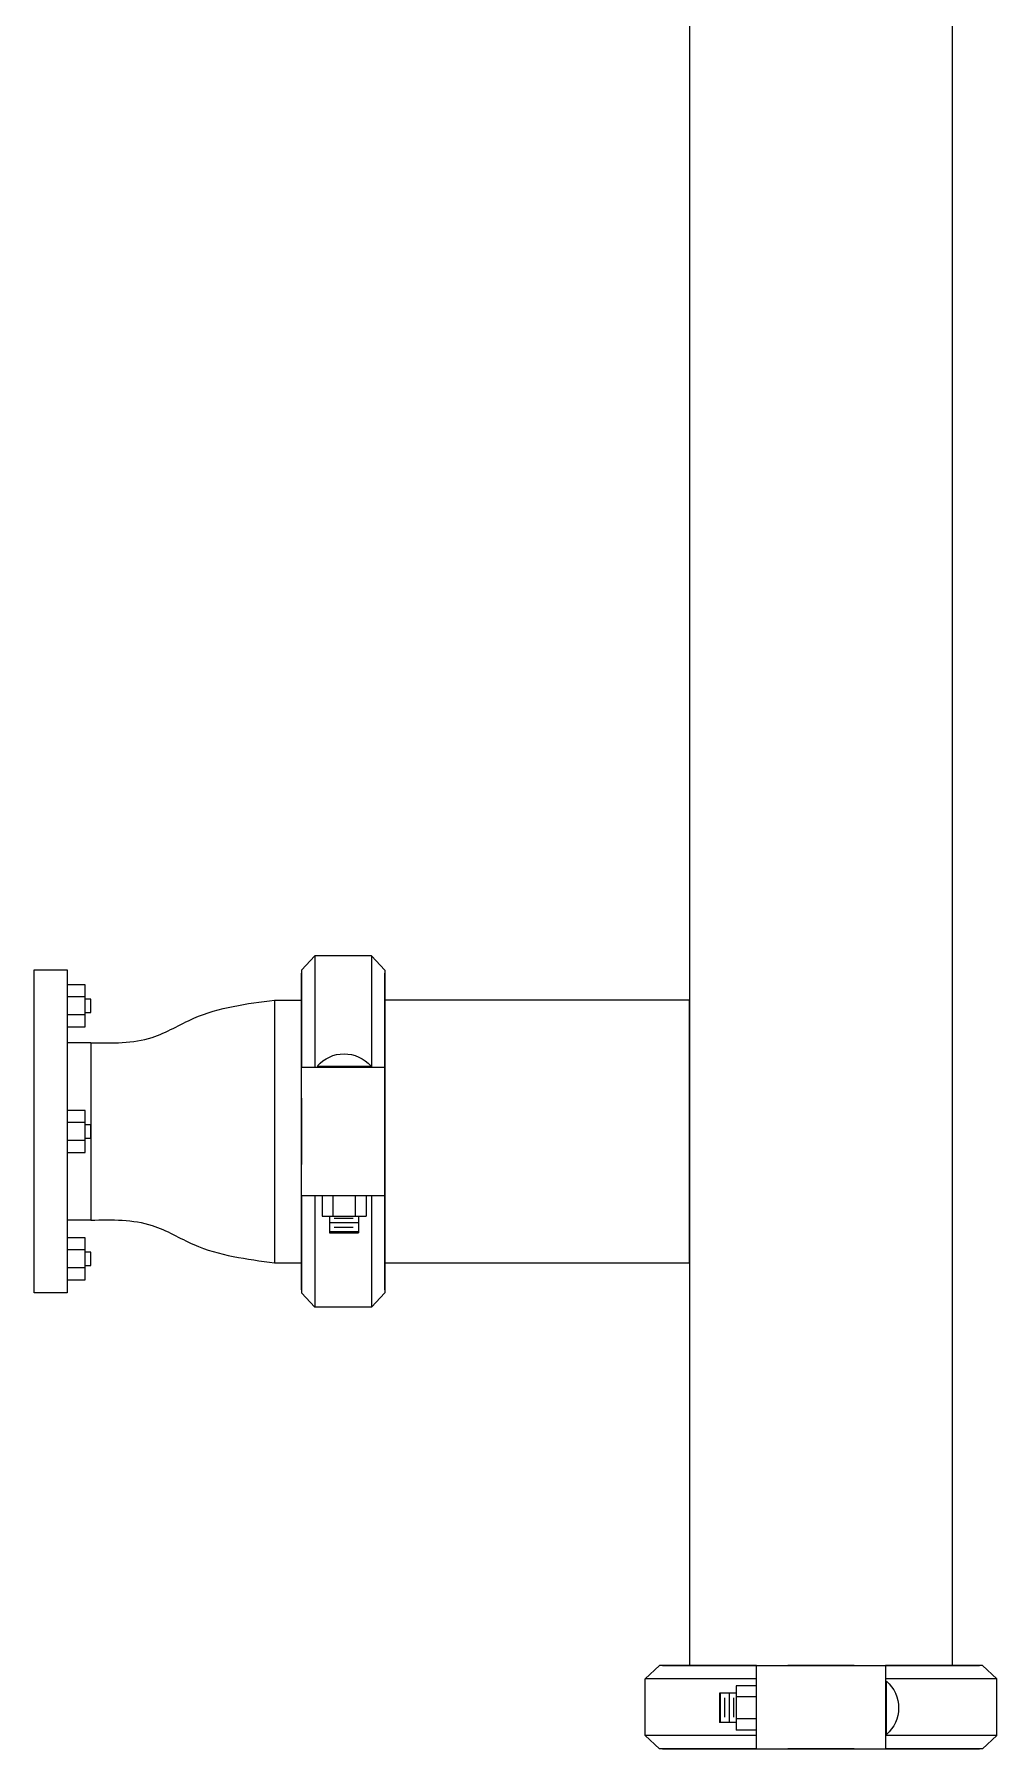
# Model space of a CAD drawing. Header units: millimetres. Extents: x 2085 to 2829, y 1352 to 1631.
# Drawn here: x 2160.34 to 2160.757, y 1610.616 to 1611.36 of the extents above; entities that cross this region are included whole.
import ezdxf

# ---------------------------------------------------------------- set-up
doc = ezdxf.new("R2010")
doc.units = ezdxf.units.MM
doc.layers.get('0').update_dxf_attribs({"color": 251, "lineweight": 9})
doc.layers.add('00-GTI-Acoples', color=251, linetype='Continuous', lineweight=13)
doc.layers.add('A-SANITARIOS', color=251, linetype='Continuous', lineweight=13)

# ---------------------------------------------------------------- blocks, each defined once
blk = doc.blocks.new('A$C363a55df')
at = {"layer": '00-GTI-Acoples', "linetype": 'Continuous', "lineweight": 0, "extrusion": (3.83476e-17, -1, 0)}
for p, q in [((-27.1, 105), (-18.4, 114.3)), ((-18.4, 41.9), (-18.4, 114.3)), ((18.4, 114.3), (-18.4, 114.3)), ((18.4, 41.9), (18.4, 114.3)), ((27.1, 105), (18.4, 114.3)), ((-27.1, 41.9), (-27.1, 105)), ((27.1, 41.9), (27.1, 105)), ((-9, 66), (0.5, 66)), ((-9, 55.1), (-9, 66)), ((0.5, 66), (10, 66)), ((10, 55.1), (10, 66)), ((-13.8, 41.9), (-13.8, 55.1)), ((-13.8, 55.1), (-6.7, 55.1)), ((-6.7, 41.9), (-6.7, 55.1)), ((-6.7, 55.1), (7.7, 55.1)), ((7.7, 41.9), (7.7, 55.1)), ((7.7, 55.1), (14.9, 55.1)), ((14.9, 41.9), (14.9, 55.1)), ((-27.1, 41.9), (-27.1, 21.6)), ((-25.4, 41.9), (-27.1, 41.9)), ((-6.4, 41.9), (-25.4, 41.9)), ((7.4, 41.9), (-6.4, 41.9)), ((26.4, 41.9), (7.4, 41.9)), ((27.1, 41.9), (26.4, 41.9)), ((27.1, 41.9), (27.1, 21.6)), ((-27.1, -21.6), (-27.1, 21.6)), ((27.1, -21.6), (27.1, 21.6)), ((-27.1, -21.6), (-27.1, -41.9)), ((27.1, -21.6), (27.1, -41.9)), ((-27.1, -41.9), (-25.4, -41.9)), ((-27.1, -105), (-27.1, -41.9)), ((-25.4, -41.9), (-6.4, -41.9)), ((-18.4, -114.3), (-18.4, -41.9)), ((-16.8, -42.5), (-16.8, -41.9)), ((-16.8, -42.5), (17.8, -42.5)), ((-6.4, -41.9), (7.4, -41.9)), ((7.4, -41.9), (26.4, -41.9)), ((17.8, -42.5), (17.8, -41.9)), ((18.4, -114.3), (18.4, -41.9)), ((26.4, -41.9), (27.1, -41.9)), ((27.1, -105), (27.1, -41.9)), ((-27.1, -105), (-18.4, -114.3)), ((27.1, -105), (18.4, -114.3)), ((18.4, -114.3), (-18.4, -114.3))]:
    blk.add_line(p, q, dxfattribs=at)
at = {"layer": '00-GTI-Acoples', "linetype": 'Continuous', "lineweight": 0}
for p, q in [((-27.1, 103.1), (-27.1, -103.1)), ((27.1, 103.1), (27.1, -103.1)), ((10, 65.3), (-9, 65.3)), ((10, 59.5), (-9, 59.5)), ((6.5, 62.5), (-6, 62.5)), ((6.5, 56.7), (-6, 56.7))]:
    blk.add_line(p, q, dxfattribs=at)
blk.add_arc((0.5, -27.6), 22.9, 220.8756, 319.1244, dxfattribs=at)
blk = doc.blocks.new('BOMBAS-28.02.2025')
at = {"layer": 'A-SANITARIOS'}
for p, q in [((2.40902, -3.13346, 0), (2.42326, -3.13346, 0)), ((2.40902, -3.27357, 0), (2.40902, -3.13346, 0)), ((2.42326, -3.13346, 0), (2.42326, -3.27357, 0)), ((2.43101, -3.13989, 0), (2.42326, -3.13989, 0)), ((2.42326, -3.13989, 0), (2.42326, -3.1581, 0)), ((2.43101, -3.14512, 0), (2.42326, -3.14512, 0)), ((2.43101, -3.14512, 0), (2.42326, -3.14512, 0)), ((2.43101, -3.1581, 0), (2.43101, -3.13989, 0)), ((2.43358, -3.14609, 0), (2.43101, -3.14609, 0)), ((2.43358, -3.1519, 0), (2.43358, -3.14609, 0)), ((2.43101, -3.15291, 0), (2.42326, -3.15291, 0)), ((2.43101, -3.15291, 0), (2.42326, -3.15291, 0)), ((2.43101, -3.1519, 0), (2.43358, -3.1519, 0)), ((2.42326, -3.1581, 0), (2.43101, -3.1581, 0)), ((2.43101, -3.19446, 0), (2.42326, -3.19446, 0)), ((2.42326, -3.19446, 0), (2.42326, -3.21267, 0)), ((2.43101, -3.21267, 0), (2.43101, -3.19446, 0)), ((2.43101, -3.19968, 0), (2.42326, -3.19968, 0)), ((2.43101, -3.19968, 0), (2.42326, -3.19968, 0)), ((2.43358, -3.20066, 0), (2.43101, -3.20066, 0)), ((2.43358, -3.20647, 0), (2.43358, -3.20066, 0)), ((2.43101, -3.20748, 0), (2.42326, -3.20748, 0)), ((2.43101, -3.20748, 0), (2.42326, -3.20748, 0)), ((2.42326, -3.21267, 0), (2.43101, -3.21267, 0)), ((2.43101, -3.20647, 0), (2.43358, -3.20647, 0)), ((2.43101, -3.2497, 0), (2.42326, -3.2497, 0)), ((2.42326, -3.2497, 0), (2.42326, -3.26791, 0)), ((2.43101, -3.26791, 0), (2.43101, -3.2497, 0)), ((2.43101, -3.25493, 0), (2.42326, -3.25493, 0)), ((2.43101, -3.25493, 0), (2.42326, -3.25493, 0)), ((2.43358, -3.2559, 0), (2.43101, -3.2559, 0)), ((2.43358, -3.26171, 0), (2.43358, -3.2559, 0)), ((2.43101, -3.26272, 0), (2.42326, -3.26272, 0)), ((2.43101, -3.26272, 0), (2.42326, -3.26272, 0)), ((2.43101, -3.26171, 0), (2.43358, -3.26171, 0)), ((2.42326, -3.26791, 0), (2.43101, -3.26791, 0)), ((2.42326, -3.27357, 0), (2.40902, -3.27357, 0))]:
    blk.add_line(p, q, dxfattribs=at)
at = {"layer": 'A-SANITARIOS', "linetype": 'Continuous'}
for p, q in [((2.5132, -3.14651, 0), (2.5132, -3.26051, 0)), ((2.5132, -3.15351, 0), (2.5132, -3.25351, 0)), ((2.43358, -3.16501, 0), (2.42326, -3.16501, 0)), ((2.43358, -3.16501, 0), (2.42326, -3.16501, 0)), ((2.43358, -3.16501, 0), (2.43358, -3.24175, 0)), ((2.43358, -3.16501, 0), (2.43358, -3.24202, 0)), ((2.43358, -3.24202, 0), (2.42326, -3.24202, 0)), ((2.43358, -3.24202, 0), (2.42326, -3.24202, 0))]:
    blk.add_line(p, q, dxfattribs=at)
at = {"layer": 'A-SANITARIOS', "elevation": 0}
for points in [[(2.69318, -1.57172), (2.69318, -3.43531), (2.80718, -3.43531), (2.80718, -1.57172)], [(2.43101, -3.1519), (2.43358, -3.1519), (2.43358, -3.14609), (2.43101, -3.14609)], [(2.5132, -3.14651), (2.52497, -3.14651)], [(2.43101, -3.20647), (2.43358, -3.20647), (2.43358, -3.20066), (2.43101, -3.20066)], [(2.43101, -3.26171), (2.43358, -3.26171), (2.43358, -3.2559), (2.43101, -3.2559)], [(2.5132, -3.26051), (2.52497, -3.26051)]]:
    blk.add_lwpolyline(points, dxfattribs=at)
at = {"layer": 'A-SANITARIOS'}
for points, elevation in [([(2.40902, -3.13346), (2.42326, -3.13346), (2.42326, -3.27357), (2.40902, -3.27357)], 0.00004), ([(2.43101, -3.13989), (2.42326, -3.13989), (2.42326, -3.1581), (2.43101, -3.1581)], 0.00004), ([(2.69318, -3.26051), (2.69318, -3.14651), (2.56104, -3.14651), (2.56104, -3.26051)], 0), ([(2.43101, -3.19446), (2.42326, -3.19446), (2.42326, -3.21267), (2.43101, -3.21267)], 0.00004), ([(2.43101, -3.2497), (2.42326, -3.2497), (2.42326, -3.26791), (2.43101, -3.26791)], 0.00004)]:
    blk.add_lwpolyline(points, close=True, dxfattribs=dict(at, elevation=elevation))
at = {"layer": 'A-SANITARIOS', "linetype": 'Continuous'}
for points in [[(2.43358, -3.16501, 0), (2.46018, -3.16271, 0), (2.47818, -3.15443, 0), (2.5132, -3.14651, 0)], [(2.43358, -3.24202, 0), (2.46018, -3.24432, 0), (2.47818, -3.2526, 0), (2.5132, -3.26051, 0)]]:
    blk.add_spline(points, degree=3, dxfattribs=at)
at = {"layer": 'A-SANITARIOS', "linetype": 'Continuous', "lineweight": 0, "zscale": 0.0006666666666666666}
for p, xscale, yscale, rotation in [((2.54301, -3.20351, 0), -0.0006666666666666666, 0.0006666666666666666, 180), ((2.75018, -3.45334, 0), -0.0006666666666666678, 0.0006666666666666678, 90)]:
    blk.add_blockref('A$C363a55df', p, dxfattribs=dict(at, xscale=xscale, yscale=yscale, rotation=rotation))

msp = doc.modelspace()

# ---------------------------------------------------------------- block references
msp.add_blockref('BOMBAS-28.02.2025', (2157.93096, 1614.08776))

doc.saveas('drawing.dxf')
